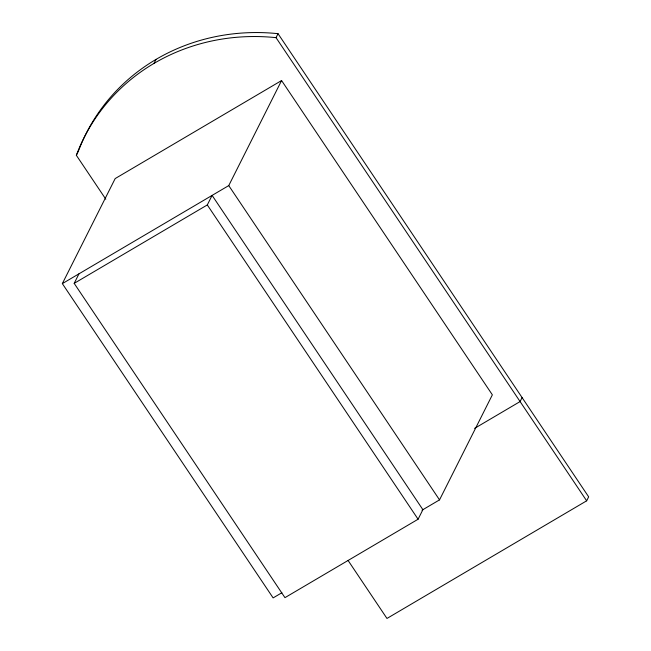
<?xml version="1.0" encoding="UTF-8"?>
<svg xmlns="http://www.w3.org/2000/svg" width="651" height="651" viewBox="0 0 651 651"><rect width="100%" height="100%" fill="white"/><g stroke="black" fill="none" stroke-linecap="round" stroke-linejoin="round"><path stroke-width="0.98" d="M105.796 199.198L76.346 155.288L78.348 151.309M154.002 63.391L156.004 59.412M281.875 592.744L273.119 597.903L62.341 283.616L115.178 178.569L281.582 80.545L492.359 394.832L439.531 499.878L422.011 510.197M74.181 283.364L207.303 204.943L212.112 195.398L422.89 509.684L418.088 519.229L284.959 597.651L74.181 283.364L78.983 273.811M76.346 155.288A202.542 189.596 26.7 0 1 276.032 37.66L278.034 33.681L588.659 496.843L586.657 500.822L386.971 618.45L348.049 560.413M62.341 283.616L228.753 185.592L281.582 80.545M522.094 397.59L520.092 401.569L474.555 428.399M276.032 37.66L586.657 500.822M228.753 185.592L439.531 499.878M207.303 204.943L418.088 519.229M78.706 150.357A202.542 189.596 26.7 0 1 278.034 33.681"/></g></svg>
